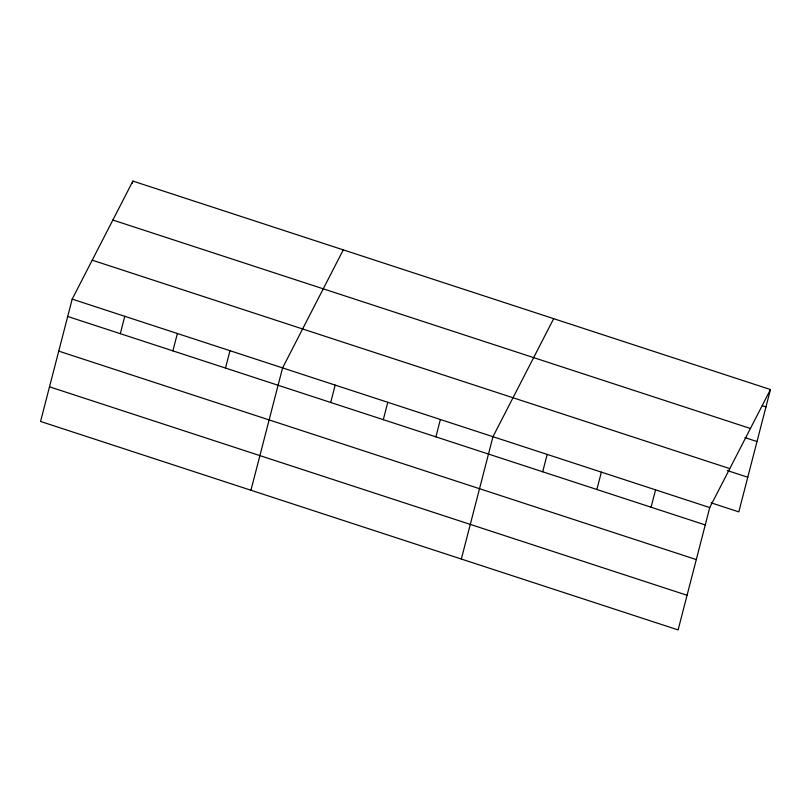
<?xml version="1.0" encoding="UTF-8"?>
<svg xmlns="http://www.w3.org/2000/svg" width="811" height="811" viewBox="0 0 811 811"><rect width="100%" height="100%" fill="white"/><g stroke="black" fill="none" stroke-linecap="round" stroke-linejoin="round"><path stroke-width="1.22" d="M72.189 299.117L40.55 421.456L678.108 629.914L709.747 507.564L770.45 389.544L132.892 181.086L72.189 299.117L709.747 507.564M132.294 183.398L132.892 181.086M120.302 333.676L124.793 316.31M172.895 350.869L177.386 333.503M225.499 368.072L229.989 350.707M250.944 490.25L282.583 367.9L343.286 249.879M330.695 402.469L335.186 385.103M383.289 419.662L387.78 402.297M435.892 436.855L440.383 419.5M461.337 559.043L492.976 436.693L553.68 318.662M542.681 471.779L547.172 454.413M596.876 489.499L601.367 472.134M651.071 507.21L655.562 489.854M770.45 389.544L738.811 511.883L711.115 502.83M762.35 405.723L765.959 406.909M112.861 220.034L750.418 428.492M744.954 437.616L756.998 441.549M92.221 260.169L729.778 468.616M727.295 470.552L747.772 477.243M67.698 316.472L705.256 524.93M58.737 351.122L696.304 559.58M49.512 386.817L687.069 595.274"/></g></svg>
